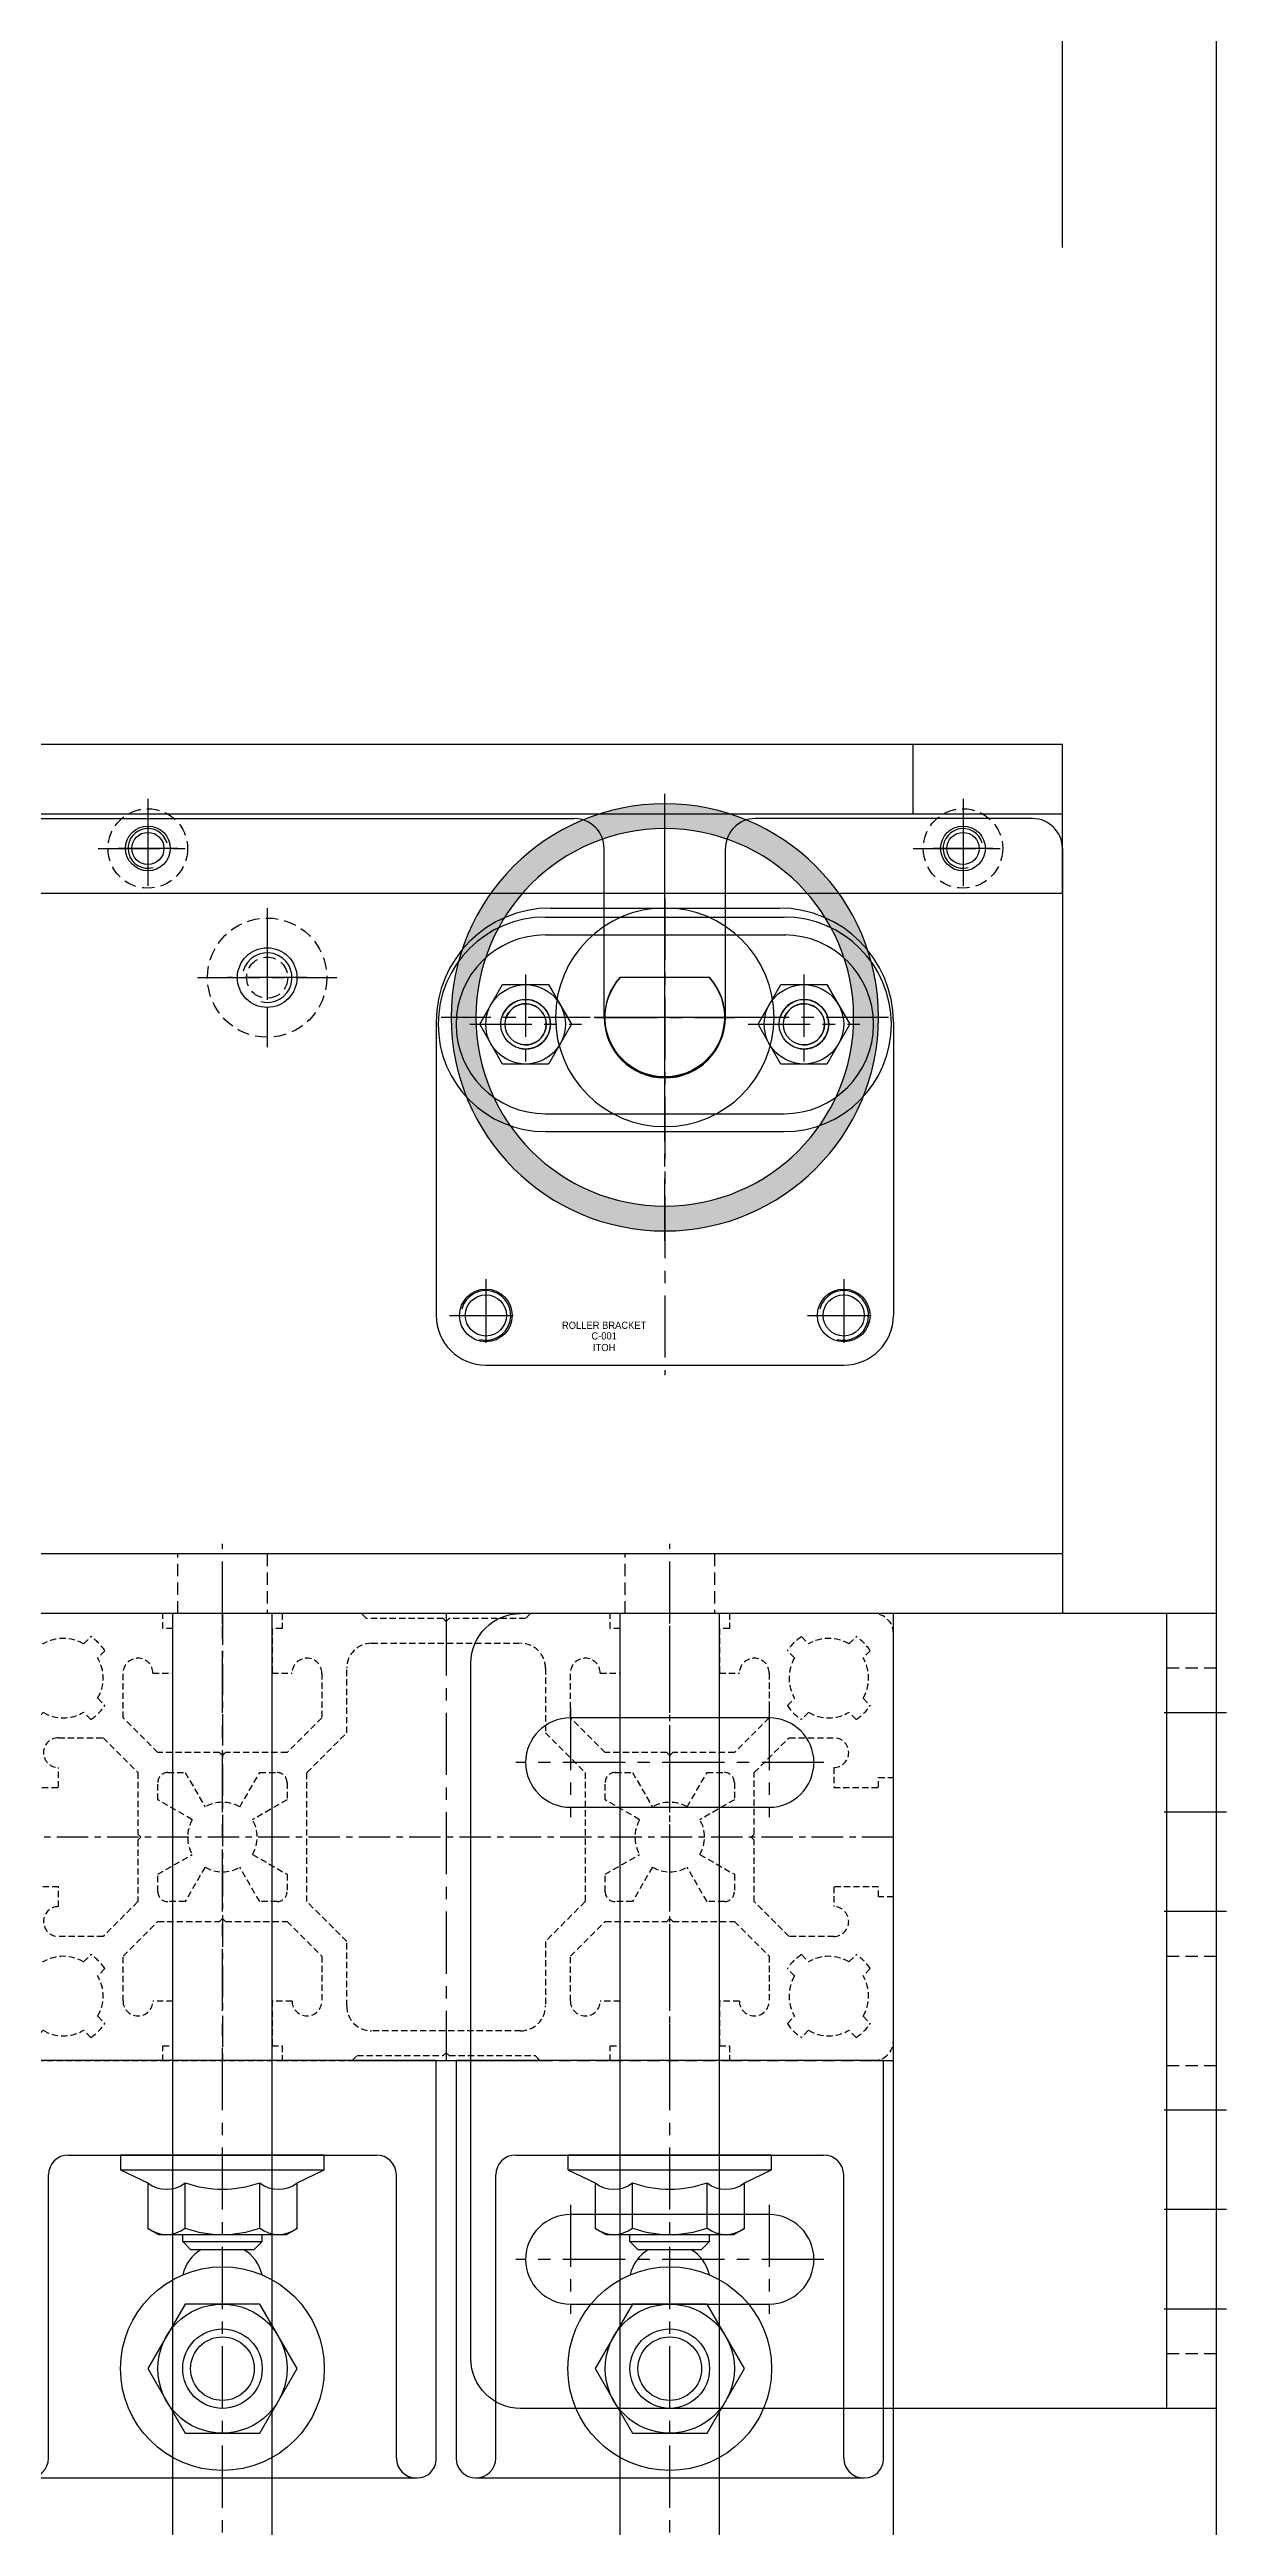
# Model space of a CAD drawing. Header units: inches. Extents: x 0 to 77285, y -118 to 40065.
# Drawn here: x 17696.2 to 17814.5, y 5655 to 5904.3 of the extents above; entities that cross this region are included whole.
import ezdxf
from ezdxf.enums import TextEntityAlignment as Align

# ---------------------------------------------------------------- set-up
doc = ezdxf.new("R2010")
doc.units = ezdxf.units.IN
doc.header["$LTSCALE"] = 5
doc.header["$MEASUREMENT"] = 0
doc.linetypes.add('CENTER', pattern=[2, 1.25, -0.25, 0.25, -0.25])
doc.linetypes.add('HIDDEN', pattern=[0.375, 0.25, -0.125])
for name, color, linetype in [('11', 1, 'CENTER'), ('22', 2, 'HIDDEN'), ('44', 4, 'Continuous'), ('55', 5, 'Continuous'), ('A', 8, 'Continuous'), ('G', 231, 'Continuous'), ('T', 3, 'Continuous'), ('Y', 60, 'Continuous')]:
    doc.layers.add(name, color=color, linetype=linetype)
doc.styles.add('SCI', font='')
doc.styles.get('SCI').set_extended_font_data('Gulim')
doc.dimstyles.new('SCH', dxfattribs={"dimtxt": 2.5, "dimasz": 2, "dimexe": 1.25, "dimexo": 0.625, "dimtad": 1, "dimdec": 8, "dimtxsty": 'SCI', "dimcen": 2.5, "dimclrd": 4, "dimclre": 4, "dimclrt": 7, "dimadec": 8, "dimazin": 2, "dimtfac": 1, "dimtdec": 8, "dimtmove": 0, "dimatfit": 3, "dimfxl": 1, "dimarcsym": 0})

# ---------------------------------------------------------------- blocks, each defined once
blk = doc.blocks.new('A$C0f4c9c03')
at = {"layer": 'A'}
blk.add_line((124.7, -2000, 53.7), (124.7, 0, 53.7), dxfattribs=at)
blk = doc.blocks.new('A$Cca2a8c39E')
for p, q in [((-12, 10.1), (12, 10.1)), ((-11.5, 11), (11.5, 11)), ((-12, 8.3), (12.17, 8.3)), ((-18.62, -0.7), (-16.31, 3.3)), ((-16.31, 3.3), (-11.69, 3.3)), ((-11.69, 3.3), (-9.38, -0.7)), ((-4.49, 4.05), (4.49, 4.05)), ((9.38, -0.7), (11.69, 3.3)), ((11.69, 3.3), (16.31, 3.3)), ((16.31, 3.3), (18.62, -0.7)), ((-23, -0.5), (-23, -30)), ((-16.31, -4.7), (-18.62, -0.7)), ((-9.38, -0.7), (-11.69, -4.7)), ((11.69, -4.7), (9.38, -0.7)), ((18.62, -0.7), (16.31, -4.7)), ((23, -0.5), (23, -30)), ((-11.69, -4.7), (-16.31, -4.7)), ((16.31, -4.7), (11.69, -4.7)), ((-12, -9.7), (12, -9.7)), ((-12, -11.5), (12, -11.5)), ((-18, -35), (18, -35))]:
    blk.add_line(p, q)
for centre, radius in [((-14, -0.7), 4), ((14, -0.7), 4), ((-14, -0.7), 2.5), ((-14, -0.7), 2.07), ((14, -0.7), 2.5), ((14, -0.7), 2.07), ((-18, -30), 2.65), ((18, -30), 2.65)]:
    blk.add_circle(centre, radius)
for centre, radius, start, end in [((-11.5, -0.5), 11.5, 90, 180), ((-12, -0.7), 10.8, 90, 270), ((11.5, -0.5), 11.5, 0, 90), ((12, -0.7), 10.8, 270, 90), ((-12, -0.7), 9, 90, 270), ((12, -0.7), 9, 270, 90), ((0, 0), 6.05, 137.9776, 42.0224), ((-18, -30), 5, 180, 270), ((18, -30), 5, 270, 0)]:
    blk.add_arc(centre, radius, start, end)
at = {"layer": '11'}
for p, q in [((0, 12), (0, -36)), ((-14, 4.3), (-14, -5.7)), ((14, 4.3), (14, -5.7)), ((-7, 0), (7, 0)), ((-19.62, -0.7), (-8.38, -0.7)), ((8.38, -0.7), (19.62, -0.7)), ((-18, -26.35), (-18, -33.65)), ((18, -26.35), (18, -33.65)), ((-21.65, -30), (-14.35, -30)), ((14.35, -30), (21.65, -30))]:
    blk.add_line(p, q, dxfattribs=at)
at = {"layer": 'T'}
for centre, radius in [((-14, -0.7), 2.5), ((-14, -0.7), 2.07), ((14, -0.7), 2.5), ((14, -0.7), 2.07)]:
    blk.add_arc(centre, radius, 255, 165, dxfattribs=at)
at = {"layer": '44', "style": 'SCI'}
for s, height, p in [('ROLLER BRACKET', 0.7212, (-6.1, -30.99)), ('C-001', 0.721, (-6.1, -32.06)), ('ITOH', 0.721, (-6.1, -33.23))]:
    blk.add_text(s, height=height, dxfattribs=at).set_placement(p, align=Align.MIDDLE_CENTER)
blk = doc.blocks.new('A$C5f40b4d2E')
h = blk.add_hatch(color=256)
h.dxf.hatch_style = 1
h.paths.add_polyline_path([(-21.5, 0, 1), (21.5, 0, 1)])
h.paths.add_polyline_path([(19, 0, -1), (-19, 0, -1)], flags=16)
h.paths.add_polyline_path([(6, 0, -1), (-6, 0, -1)], flags=0)
blk.add_line((-4.47, 4), (4.47, 4))
for radius in [21.5, 19, 11]:
    blk.add_circle((0, 0), radius)
blk.add_arc((0, 0), 6, 138.1897, 41.8103)
at = {"layer": '11'}
for p, q in [((0, -22.5), (0, 22.5)), ((-22.5, 0), (22.5, 0))]:
    blk.add_line(p, q, dxfattribs=at)
blk = doc.blocks.new('A$C1a2da5a2')
for p, q in [((161.6, 68, 0), (230.9, 68, 0)), ((277, 68, 0), (249.1, 68, 0)), ((233.9, 48, 0), (233.9, 65, 0)), ((246.1, 48, 0), (246.1, 65, 0)), ((280, 65, 0), (280, -12, 0)), ((280, -6, 0), (-160, -6, 0)), ((280, -12, 0), (-145, -12, 0))]:
    blk.add_line(p, q)
for centre, radius in [((188, 65, 0), 1.62), ((270, 65, 0), 1.62), ((200, 52, 0), 3), ((222, 18, 0), 2.07), ((258, 18, 0), 2.07)]:
    blk.add_circle(centre, radius)
for centre, radius, start, end in [((230.9, 65, 0), 3, 0, 90), ((249.1, 65, 0), 3, 90, 180), ((277, 65, 0), 3, 0, 90), ((240, 48, 0), 6.1, 180, 0)]:
    blk.add_arc(centre, radius, start, end)
at = {"layer": '11'}
for p, q in [((188, 68, 0), (188, 62, 0)), ((240, 40.9, 0), (240, 69, 0)), ((270, 68, 0), (270, 62, 0)), ((191, 65, 0), (185, 65, 0)), ((273, 65, 0), (267, 65, 0)), ((200, 56, 0), (200, 48, 0)), ((204, 52, 0), (196, 52, 0)), ((247.1, 48, 0), (232.9, 48, 0)), ((222, 21.5, 0), (222, 14.5, 0)), ((258, 21.5, 0), (258, 14.5, 0)), ((218.5, 18, 0), (225.5, 18, 0)), ((254.5, 18, 0), (261.5, 18, 0)), ((195.5, -13, 0), (195.5, -5, 0)), ((240.5, -13, 0), (240.5, -5, 0))]:
    blk.add_line(p, q, dxfattribs=at)
at = {"layer": '22'}
for p, q in [((191, -12, 0), (191, -6, 0)), ((200, -6, 0), (200, -12, 0)), ((236, -12, 0), (236, -6, 0)), ((245, -6, 0), (245, -12, 0))]:
    blk.add_line(p, q, dxfattribs=at)
at = {"layer": 'T'}
for centre, radius, start, end in [((188, 65, 0), 2, 15, 285), ((270, 65, 0), 2, 15, 285), ((222, 18, 0), 2.5, 255, 165), ((258, 18, 0), 2.5, 255, 165)]:
    blk.add_arc(centre, radius, start, end, dxfattribs=at)
blk = doc.blocks.new('A$C060f00b1')
for radius in [6, 2.07]:
    blk.add_circle((0, 0), radius)
at = {"layer": '11'}
for p, q in [((0, 7), (0, -7)), ((-7, 0), (7, 0))]:
    blk.add_line(p, q, dxfattribs=at)
at = {"layer": 'T'}
blk.add_arc((0, 0), 2.5, 255, 165, dxfattribs=at)
blk = doc.blocks.new('A$C13220dc5')
for p, q in [((-5, 10.5), (424.7, 10.5)), ((409.7, 3.5), (409.7, 10.5)), ((424.7, -4.5), (424.7, 10.5)), ((-5, 3.5), (424.7, 3.5)), ((-5, -4.5), (424.7, -4.5))]:
    blk.add_line(p, q)
for centre in [(332.7, 0, 0), (414.7, 0, 0)]:
    blk.add_circle(centre, 2.25)
at = {"layer": '11'}
for p, q in [((332.7, 5, 0), (332.7, -5, 0)), ((414.7, 5, 0), (414.7, -5, 0)), ((327.7, 0, 0), (337.7, 0, 0)), ((409.7, 0, 0), (419.7, 0, 0))]:
    blk.add_line(p, q, dxfattribs=at)
at = {"layer": '22'}
for centre in [(332.7, 0, 0), (414.7, 0, 0)]:
    blk.add_circle(centre, 4, dxfattribs=at)
blk = doc.blocks.new('A$C8d770c3a')
blk.add_blockref('A$C1a2da5a2', (145, 12, 0))
at = {"layer": '22'}
blk.add_blockref('A$C060f00b1', (345, 64, 0), dxfattribs=at)
at = {"layer": '55', "xscale": -1}
blk.add_blockref('A$C5f40b4d2E', (385, 60, 0), dxfattribs=at)
at = {"layer": '55'}
blk.add_blockref('A$Cca2a8c39E', (385, 60, 0), dxfattribs=at)
at = {"layer": 'G'}
blk.add_blockref('A$C13220dc5', (0.3, 77), dxfattribs=at)
blk = doc.blocks.new('A$Cd1f27e06')
for p, q in [((-5.15, -40, 0), (-5.15, 40, 0)), ((-5.15, 40, 0), (64.85, 40, 0)), ((-0.15, -40, 0), (-0.15, 40, 0)), ((69.85, -35, 0), (69.85, 35, 0)), ((-5.15, -40, 0), (64.85, -40, 0))]:
    blk.add_line(p, q)
at = {"elevation": 0}
for points in [[(39.85, 20.5, -1), (39.85, 29.5), (59.85, 29.5, -1), (59.85, 20.5)], [(39.85, -29.5, -1), (39.85, -20.5), (59.85, -20.5, -1), (59.85, -29.5)]]:
    blk.add_lwpolyline(points, format="xyb", close=True, dxfattribs=at)
for centre, start, end in [((64.85, 35, 0), 0, 90), ((64.85, -35, 0), 270, 0)]:
    blk.add_arc(centre, 5, start, end)
at = {"layer": '11'}
for p, q in [((-6.15, 30, 0), (0.85, 30, 0)), ((39.85, 30.5, 0), (39.85, 19.5, 0)), ((59.85, 30.5, 0), (59.85, 19.5, 0)), ((34.35, 25, 0), (65.35, 25, 0)), ((-6.15, 20, 0), (0.85, 20, 0)), ((-6.15, 10, 0), (0.85, 10, 0)), ((-6.15, -10, 0), (0.85, -10, 0)), ((39.85, -19.5, 0), (39.85, -30.5, 0)), ((59.85, -19.5, 0), (59.85, -30.5, 0)), ((-6.15, -20, 0), (0.85, -20, 0)), ((34.35, -25, 0), (65.35, -25, 0)), ((-6.15, -30, 0), (0.85, -30, 0))]:
    blk.add_line(p, q, dxfattribs=at)
at = {"layer": '22'}
for p, q in [((-5.15, 34.5, 0), (-0.15, 34.5, 0)), ((-0.15, 5.5, 0), (-5.15, 5.5, 0)), ((-0.15, -5.5, 0), (-5.15, -5.5, 0)), ((-5.15, -34.5, 0), (-0.15, -34.5, 0))]:
    blk.add_line(p, q, dxfattribs=at)
blk = doc.blocks.new('A$Cc35e5ca0')
for p, q in [((45, 0), (-45, 0)), ((45, -710), (45, 0))]:
    blk.add_line(p, q)
at = {"layer": '11'}
for p, q in [((-22.5, -710), (-22.5, 0)), ((22.5, -710), (22.5, 0))]:
    blk.add_line(p, q, dxfattribs=at)
at = {"layer": 'A'}
for p, q in [((-27.5, -710), (-27.5, 0)), ((-17.5, -710), (-17.5, 0)), ((17.5, -710), (17.5, 0)), ((27.5, -710), (27.5, 0))]:
    blk.add_line(p, q, dxfattribs=at)
blk = doc.blocks.new('A$C47db6cef')
at = {"ltscale": 0.506191}
for p, q in [((16.5, 45), (2, 45)), ((16.5, 43.5), (16.5, 45)), ((28.5, 45), (16.5, 45)), ((28.5, 45), (28.5, 43.5)), ((36.5, 45), (28.5, 45)), ((37, 44.5), (36.5, 45)), ((53.5, 45), (53, 44.5)), ((61.5, 45), (53.5, 45)), ((61.5, 43.5), (61.5, 45)), ((73.5, 45), (61.5, 45)), ((73.5, 45), (73.5, 43.5)), ((88, 45), (73.5, 45)), ((0, 43), (0, 28.5)), ((3.74, 42.67), (4.47, 41.95)), ((8.53, 41.95), (9.26, 42.67)), ((17.5, 43.5), (16.5, 43.5)), ((17.5, 39), (17.5, 43.5)), ((27.5, 43.5), (27.5, 39)), ((28.5, 43.5), (27.5, 43.5)), ((44.7, 44.5), (37, 44.5)), ((45, 44.2), (44.7, 44.5)), ((45.3, 44.5), (45, 44.2)), ((53, 44.5), (45.3, 44.5)), ((62.5, 43.5), (61.5, 43.5)), ((62.5, 39), (62.5, 43.5)), ((72.5, 43.5), (72.5, 39)), ((73.5, 43.5), (72.5, 43.5)), ((80.74, 42.67), (81.47, 41.95)), ((85.53, 41.95), (86.26, 42.67)), ((90, 28.5), (90, 43)), ((3.05, 40.53), (2.33, 41.26)), ((10.67, 41.26), (9.95, 40.53)), ((37.5, 42), (52.5, 42)), ((80.05, 40.53), (79.33, 41.26)), ((87.67, 41.26), (86.95, 40.53)), ((12.5, 34.5), (12.5, 39)), ((15.5, 39), (17.5, 39)), ((27.5, 39), (29.5, 39)), ((32.5, 39), (32.5, 34.5)), ((35, 33), (35, 39.5)), ((55, 39.5), (55, 33)), ((57.5, 34.5), (57.5, 39)), ((60.5, 39), (62.5, 39)), ((72.5, 39), (74.5, 39)), ((77.5, 39), (77.5, 34.5)), ((2.33, 35.74), (3.05, 36.47)), ((4.47, 35.05), (3.74, 34.33)), ((9.26, 34.33), (8.53, 35.05)), ((9.95, 36.47), (10.67, 35.74)), ((79.33, 35.74), (80.05, 36.47)), ((81.47, 35.05), (80.74, 34.33)), ((86.26, 34.33), (85.53, 35.05)), ((86.95, 36.47), (87.67, 35.74)), ((6, 32.5), (10.5, 32.5)), ((10.5, 32.5), (14, 29)), ((16, 31), (12.5, 34.5)), ((32.5, 34.5), (29, 31)), ((31, 29), (35, 33)), ((55, 33), (59, 29)), ((61, 31), (57.5, 34.5)), ((77.5, 34.5), (74, 31)), ((76, 29), (79.5, 32.5)), ((79.5, 32.5), (84, 32.5)), ((22.2, 31), (16, 31)), ((22.5, 30.7), (22.2, 31)), ((22.8, 31), (22.5, 30.7)), ((29, 31), (22.8, 31)), ((67.2, 31), (61, 31)), ((67.5, 30.7), (67.2, 31)), ((67.8, 31), (67.5, 30.7)), ((74, 31), (67.8, 31)), ((0, 28.5), (1.5, 28.5)), ((0, 28.5), (0, 16.5)), ((1.5, 28.5), (1.5, 27.5)), ((1.5, 27.5), (6, 27.5)), ((6, 27.5), (6, 29.5)), ((14, 29), (14, 22.8)), ((16, 26.25), (16, 28)), ((17, 29), (18.75, 29)), ((18.75, 29), (20.75, 25.53)), ((24.25, 25.53), (26.25, 29)), ((26.25, 29), (28, 29)), ((29, 28), (29, 26.25)), ((31, 16), (31, 29)), ((59, 29), (59, 16)), ((61, 26.25), (61, 28)), ((62, 29), (63.75, 29)), ((63.75, 29), (65.75, 25.53)), ((69.25, 25.53), (71.25, 29)), ((71.25, 29), (73, 29)), ((74, 28), (74, 26.25)), ((76, 22.8), (76, 29)), ((84, 29.5), (84, 27.5)), ((84, 27.5), (88.5, 27.5)), ((88.5, 28.5), (90, 28.5)), ((88.5, 27.5), (88.5, 28.5)), ((90, 16.5), (90, 28.5)), ((19.47, 24.25), (16, 26.25)), ((29, 26.25), (25.53, 24.25)), ((64.47, 24.25), (61, 26.25)), ((74, 26.25), (70.53, 24.25)), ((14, 22.8), (14.3, 22.5)), ((14.3, 22.5), (14, 22.2)), ((75.7, 22.5), (76, 22.8)), ((76, 22.2), (75.7, 22.5)), ((14, 22.2), (14, 16)), ((16, 18.75), (19.47, 20.75)), ((25.53, 20.75), (29, 18.75)), ((61, 18.75), (64.47, 20.75)), ((70.53, 20.75), (74, 18.75)), ((76, 16), (76, 22.2)), ((1.5, 17.5), (1.5, 16.5)), ((6, 17.5), (1.5, 17.5)), ((6, 15.5), (6, 17.5)), ((16, 17), (16, 18.75)), ((20.75, 19.47), (18.75, 16)), ((26.25, 16), (24.25, 19.47)), ((29, 18.75), (29, 17)), ((61, 17), (61, 18.75)), ((65.75, 19.47), (63.75, 16)), ((71.25, 16), (69.25, 19.47)), ((74, 18.75), (74, 17)), ((84, 17.5), (84, 15.5)), ((88.5, 17.5), (84, 17.5)), ((88.5, 16.5), (88.5, 17.5)), ((0, 16.5), (0, 2)), ((1.5, 16.5), (0, 16.5)), ((14, 16), (10.5, 12.5)), ((18.75, 16), (17, 16)), ((28, 16), (26.25, 16)), ((35, 12), (31, 16)), ((59, 16), (55, 12)), ((63.75, 16), (62, 16)), ((73, 16), (71.25, 16)), ((79.5, 12.5), (76, 16)), ((90, 16.5), (88.5, 16.5)), ((90, 2), (90, 16.5)), ((10.5, 12.5), (6, 12.5)), ((12.5, 10.5), (16, 14)), ((16, 14), (22.2, 14)), ((22.2, 14), (22.5, 14.3)), ((22.5, 14.3), (22.8, 14)), ((22.8, 14), (29, 14)), ((29, 14), (32.5, 10.5)), ((57.5, 10.5), (61, 14)), ((61, 14), (67.2, 14)), ((67.2, 14), (67.5, 14.3)), ((67.5, 14.3), (67.8, 14)), ((67.8, 14), (74, 14)), ((74, 14), (77.5, 10.5)), ((84, 12.5), (79.5, 12.5)), ((3.74, 10.67), (4.47, 9.95)), ((8.53, 9.95), (9.26, 10.67)), ((12.5, 6), (12.5, 10.5)), ((32.5, 10.5), (32.5, 6)), ((35, 5.5), (35, 12)), ((55, 12), (55, 5.5)), ((57.5, 6), (57.5, 10.5)), ((77.5, 10.5), (77.5, 6)), ((80.74, 10.67), (81.47, 9.95)), ((85.53, 9.95), (86.26, 10.67)), ((3.05, 8.53), (2.33, 9.26)), ((10.67, 9.26), (9.95, 8.53)), ((80.05, 8.53), (79.33, 9.26)), ((87.67, 9.26), (86.95, 8.53)), ((17.5, 6), (15.5, 6)), ((17.5, 1.5), (17.5, 6)), ((27.5, 6), (27.5, 1.5)), ((29.5, 6), (27.5, 6)), ((62.5, 6), (60.5, 6)), ((62.5, 1.5), (62.5, 6)), ((72.5, 6), (72.5, 1.5)), ((74.5, 6), (72.5, 6)), ((2.33, 3.74), (3.05, 4.47)), ((4.47, 3.05), (3.74, 2.33)), ((9.26, 2.33), (8.53, 3.05)), ((9.95, 4.47), (10.67, 3.74)), ((52.5, 3), (37.5, 3)), ((79.33, 3.74), (80.05, 4.47)), ((81.47, 3.05), (80.74, 2.33)), ((86.26, 2.33), (85.53, 3.05)), ((86.95, 4.47), (87.67, 3.74)), ((2, 0), (16.5, 0)), ((16.5, 1.5), (17.5, 1.5)), ((16.5, 0), (16.5, 1.5)), ((16.5, 0), (28.5, 0)), ((27.5, 1.5), (28.5, 1.5)), ((28.5, 1.5), (28.5, 0)), ((28.5, 0), (35.55, 0)), ((35.55, 0), (36.05, 0.5)), ((36.05, 0.5), (44.7, 0.5)), ((44.7, 0.5), (45, 0.8)), ((45, 0.8), (45.3, 0.5)), ((45.3, 0.5), (53.95, 0.5)), ((53.95, 0.5), (54.45, 0)), ((61.5, 1.5), (62.5, 1.5)), ((61.5, 0), (61.5, 1.5)), ((72.5, 1.5), (73.5, 1.5)), ((73.5, 1.5), (73.5, 0))]:
    blk.add_line(p, q, dxfattribs=at)
for p, q in [((54.45, 0), (61.5, 0)), ((61.5, 0), (73.5, 0)), ((73.5, 0), (88, 0))]:
    blk.add_line(p, q)
for centre, radius, start, end in [((2, 43), 2, 90, 180), ((88, 43), 2, 0, 90), ((6.5, 38.5), 5, 123.463, 146.537), ((6.5, 38.5), 4, 59.4775, 120.5225), ((6.5, 38.5), 5, 33.463, 56.537), ((83.5, 38.5), 5, 123.463, 146.537), ((83.5, 38.5), 4, 59.4775, 120.5225), ((83.5, 38.5), 5, 33.463, 56.537), ((6.5, 38.5), 4, 149.4775, 210.5225), ((6.5, 38.5), 4, 329.4775, 30.5225), ((14, 39), 1.5, 0, 180), ((31, 39), 1.5, 0, 180), ((37.5, 39.5), 2.5, 90, 180), ((52.5, 39.5), 2.5, 0, 90), ((59, 39), 1.5, 0, 180), ((76, 39), 1.5, 0, 180), ((83.5, 38.5), 4, 149.4775, 210.5225), ((83.5, 38.5), 4, 329.4775, 30.5225), ((6.5, 38.5), 5, 213.463, 236.537), ((6.5, 38.5), 4, 239.4775, 300.5225), ((6.5, 38.5), 5, 303.463, 326.537), ((83.5, 38.5), 5, 213.463, 236.537), ((83.5, 38.5), 4, 239.4775, 300.5225), ((83.5, 38.5), 5, 303.463, 326.537), ((6, 31), 1.5, 90, 270), ((84, 31), 1.5, 270, 90), ((17, 28), 1, 90, 180), ((28, 28), 1, 0, 90), ((62, 28), 1, 90, 180), ((73, 28), 1, 0, 90), ((22.5, 22.5), 3.5, 60, 120), ((67.5, 22.5), 3.5, 60, 120), ((22.5, 22.5), 3.5, 150, 210), ((22.5, 22.5), 3.5, 330, 30), ((67.5, 22.5), 3.5, 150, 210), ((67.5, 22.5), 3.5, 330, 30), ((22.5, 22.5), 3.5, 240, 300), ((67.5, 22.5), 3.5, 240, 300), ((6, 14), 1.5, 90, 270), ((17, 17), 1, 180, 270), ((28, 17), 1, 270, 0), ((62, 17), 1, 180, 270), ((73, 17), 1, 270, 0), ((84, 14), 1.5, 270, 90), ((6.5, 6.5), 5, 123.463, 146.537), ((6.5, 6.5), 4, 59.4775, 120.5225), ((6.5, 6.5), 5, 33.463, 56.537), ((83.5, 6.5), 5, 123.463, 146.537), ((83.5, 6.5), 4, 59.4775, 120.5225), ((83.5, 6.5), 5, 33.463, 56.537), ((6.5, 6.5), 4, 149.4775, 210.5225), ((6.5, 6.5), 4, 329.4775, 30.5225), ((83.5, 6.5), 4, 149.4775, 210.5225), ((83.5, 6.5), 4, 329.4775, 30.5225), ((14, 6), 1.5, 180, 0), ((31, 6), 1.5, 180, 0), ((37.5, 5.5), 2.5, 180, 270), ((52.5, 5.5), 2.5, 270, 0), ((59, 6), 1.5, 180, 0), ((76, 6), 1.5, 180, 0), ((6.5, 6.5), 5, 213.463, 236.537), ((6.5, 6.5), 4, 239.4775, 300.5225), ((6.5, 6.5), 5, 303.463, 326.537), ((83.5, 6.5), 5, 213.463, 236.537), ((83.5, 6.5), 4, 239.4775, 300.5225), ((83.5, 6.5), 5, 303.463, 326.537), ((2, 2), 2, 180, 270), ((88, 2), 2, 270, 0)]:
    blk.add_arc(centre, radius, start, end, dxfattribs=at)
at = {"layer": '11', "ltscale": 0.506191}
for p, q in [((22.5, 45), (22.5, 0)), ((67.5, 0), (67.5, 45)), ((90, 22.5), (0, 22.5))]:
    blk.add_line(p, q, dxfattribs=at)
at = {"layer": '11'}
blk.add_line((45, 45), (45, 0), dxfattribs=at)
at = {"layer": 'A', "ltscale": 0.506191}
for p, q in [((0, 45), (0, 43)), ((2, 45), (0, 45)), ((53.5, 45), (36.5, 45)), ((90, 45), (88, 45)), ((90, 43), (90, 45)), ((0, 2), (0, 0)), ((0, 0), (2, 0)), ((35.55, 0), (54.45, 0)), ((90, 0), (90, 2))]:
    blk.add_line(p, q, dxfattribs=at)
at = {"layer": 'A'}
blk.add_line((88, 0), (90, 0), dxfattribs=at)
blk = doc.blocks.new('A$C632A6005')
for p, q in [((-21.5, 0), (-21.5, -40)), ((21.5, 0), (-21.5, 0)), ((21.5, -40.1), (21.5, 0)), ((-15.5, -9.5), (15.5, -9.5)), ((10.25, -9.5), (-10.25, -9.5)), ((-10.25, -9.5), (-10.25, -11)), ((10.25, -11), (10.25, -9.5)), ((-17.5, -40), (-17.5, -11.5)), ((-10.25, -11), (10.25, -11)), ((-10.25, -11), (-7.51, -12.3)), ((-7.51, -12.3), (-7.51, -16.89)), ((-3.75, -16.86), (-3.75, -12.3)), ((3.76, -16.86), (3.76, -12.3)), ((7.51, -12.3), (10.25, -11)), ((7.51, -16.89), (7.51, -12.3)), ((17.5, -40), (17.5, -11.5)), ((-7.51, -16.89), (-6.44, -17.5)), ((6.45, -17.5), (7.51, -16.89)), ((-6.44, -17.5), (6.45, -17.5)), ((-4, -18.2), (-4, -17.5)), ((-4, -18.2), (4, -18.2)), ((-3.2, -19), (-4, -18.2)), ((-3.2, -19), (3.2, -19)), ((3.2, -19), (4, -18.2)), ((4, -18.2), (4, -17.5)), ((-3.75, -24.5), (-7.5, -31)), ((3.75, -24.5), (-3.75, -24.5)), ((7.51, -31), (3.75, -24.5)), ((-7.5, -31), (-3.75, -37.5)), ((3.75, -37.5), (7.51, -31)), ((-3.75, -37.5), (3.75, -37.5)), ((-19.5, -42), (19.6, -42))]:
    blk.add_line(p, q)
for radius in [10.25, 6.5, 4, 3.2]:
    blk.add_circle((0, -31), radius)
for centre, radius, start, end in [((-15.5, -11.5), 2, 90, 180), ((15.5, -11.5), 2, 0, 90), ((-5.63, -9.89), 3.06, 232.1211, 307.8789), ((0, -1.68), 11.26, 250.5288, 289.4712), ((5.63, -9.89), 3.06, 232.1211, 307.8789), ((-5.63, -14.44), 3.06, 232.1211, 307.8789), ((0, -6.24), 11.26, 250.5288, 289.4712), ((5.63, -14.44), 3.06, 232.1211, 307.8789), ((0, -22.5), 4.1, 121.3886, 166.7272), ((0, -22.5), 4.1, 13.2728, 58.6114), ((-19.5, -40), 2, 180, 270), ((-19.5, -40), 2, 270, 0), ((19.5, -40), 2, 180, 270), ((19.6, -40.1), 1.9, 270, 0)]:
    blk.add_arc(centre, radius, start, end)
blk = doc.blocks.new('A$C8b2c9d57')
blk.add_blockref('A$Cc35e5ca0', (0, 0))
at = {"layer": '22'}
blk.add_blockref('A$C47db6cef', (-45, -45), dxfattribs=at)
at = {"layer": '44'}
for p in [(-22.5, -45), (22.5, -45)]:
    blk.add_blockref('A$C632A6005', p, dxfattribs=at)
blk = doc.blocks.new('A$Cbe3861c7')
blk.add_blockref('A$C8b2c9d57', (22.5, 0))
at = {"layer": 'Y', "xscale": -1}
blk.add_blockref('A$Cd1f27e06', (94.85, -40, 0), dxfattribs=at)
blk = doc.blocks.new('A$C1d318a9d')
for name, p in [('A$C8d770c3a', (-425, -87.5)), ('A$Cbe3861c7', (-84.5, -87.5, 53.7))]:
    blk.add_blockref(name, p)
blk = doc.blocks.new('*D589')
at = {"color": 4, "lineweight": -2, "transparency": 16777216}
for p, q in [((17358.05, 5873.38), (17358.05, 7292.92)), ((17798.05, 5884.38), (17798.05, 7292.92)), ((17358.05, 7192.92), (16655.44, 7192.92)), ((17638.05, 7192.92), (17518.05, 7192.92))]:
    blk.add_line(p, q, dxfattribs=at)
at = {"color": 4, "transparency": 16777216}
for points in [[(17518.05, 7219.59), (17518.05, 7166.25), (17358.05, 7192.92)], [(17638.05, 7219.59), (17638.05, 7166.25), (17798.05, 7192.92)]]:
    blk.add_solid(points, dxfattribs=at)
at = {"layer": 'Defpoints', "color": 0, "transparency": 16777216}
for p in [(17358.05, 7192.92), (17798.05, 5834.38, 0), (17358.05, 5823.38, 0)]:
    blk.add_point(p, dxfattribs=at)
at = {"color": 7, "transparency": 16777216, "insert": (16926.74, 7345.58), "char_height": 200, "attachment_point": 5, "style": 'SCI'}
blk.add_mtext('440', dxfattribs=at)
blk = doc.blocks.new('*D590')
at = {"color": 4, "lineweight": -2, "transparency": 16777216}
for p, q in [((17358.05, 5873.38), (17358.05, 7600.89)), ((17813.55, 6978.38), (17813.55, 7600.89)), ((17358.05, 7500.89), (16407.5, 7500.89)), ((17653.55, 7500.89), (17518.05, 7500.89))]:
    blk.add_line(p, q, dxfattribs=at)
at = {"color": 4, "transparency": 16777216}
for points in [[(17518.05, 7527.56), (17518.05, 7474.23), (17358.05, 7500.89)], [(17653.55, 7527.56), (17653.55, 7474.23), (17813.55, 7500.89)]]:
    blk.add_solid(points, dxfattribs=at)
at = {"layer": 'Defpoints', "color": 0, "transparency": 16777216}
for p in [(17358.05, 7500.89), (17813.55, 6928.38, 0), (17358.05, 5823.38, 0)]:
    blk.add_point(p, dxfattribs=at)
at = {"color": 7, "transparency": 16777216, "insert": (16802.78, 7665.94), "char_height": 200, "attachment_point": 5, "style": 'SCI'}
blk.add_mtext('455,5', dxfattribs=at)

msp = doc.modelspace()

# ---------------------------------------------------------------- block references
for name, p in [('A$C0f4c9c03', (17688.84825064, 6928.38410828, 0)), ('A$C1d318a9d', (17798.04826047, 5834.38410828, 0.00000001))]:
    msp.add_blockref(name, p)

# ---------------------------------------------------------------- dimensions: what is measured, and where the dimension line sits
for base, p1, picture, middle in [((17358.0482604656, 7500.893435358), (17813.5482604655, 6928.3841082762, -0.0000000013), '*D590', (16802.7752910915, 7665.9400398853)), ((17358.0482604656, 7192.920340396), (17798.0482604656, 5834.3841082762, 0.0000000082), '*D589', (16926.7433337013, 7345.5834562415))]:
    dim = msp.add_linear_dim(base=base, p1=p1, p2=(17358.0482604656, 5823.3841082762, 0.0000000082), dimstyle='SCH', override={"dimscale": 80})
    dim.commit()
    dim.dimension.update_dxf_attribs({"geometry": picture, "text_midpoint": middle})

doc.saveas('drawing.dxf')
